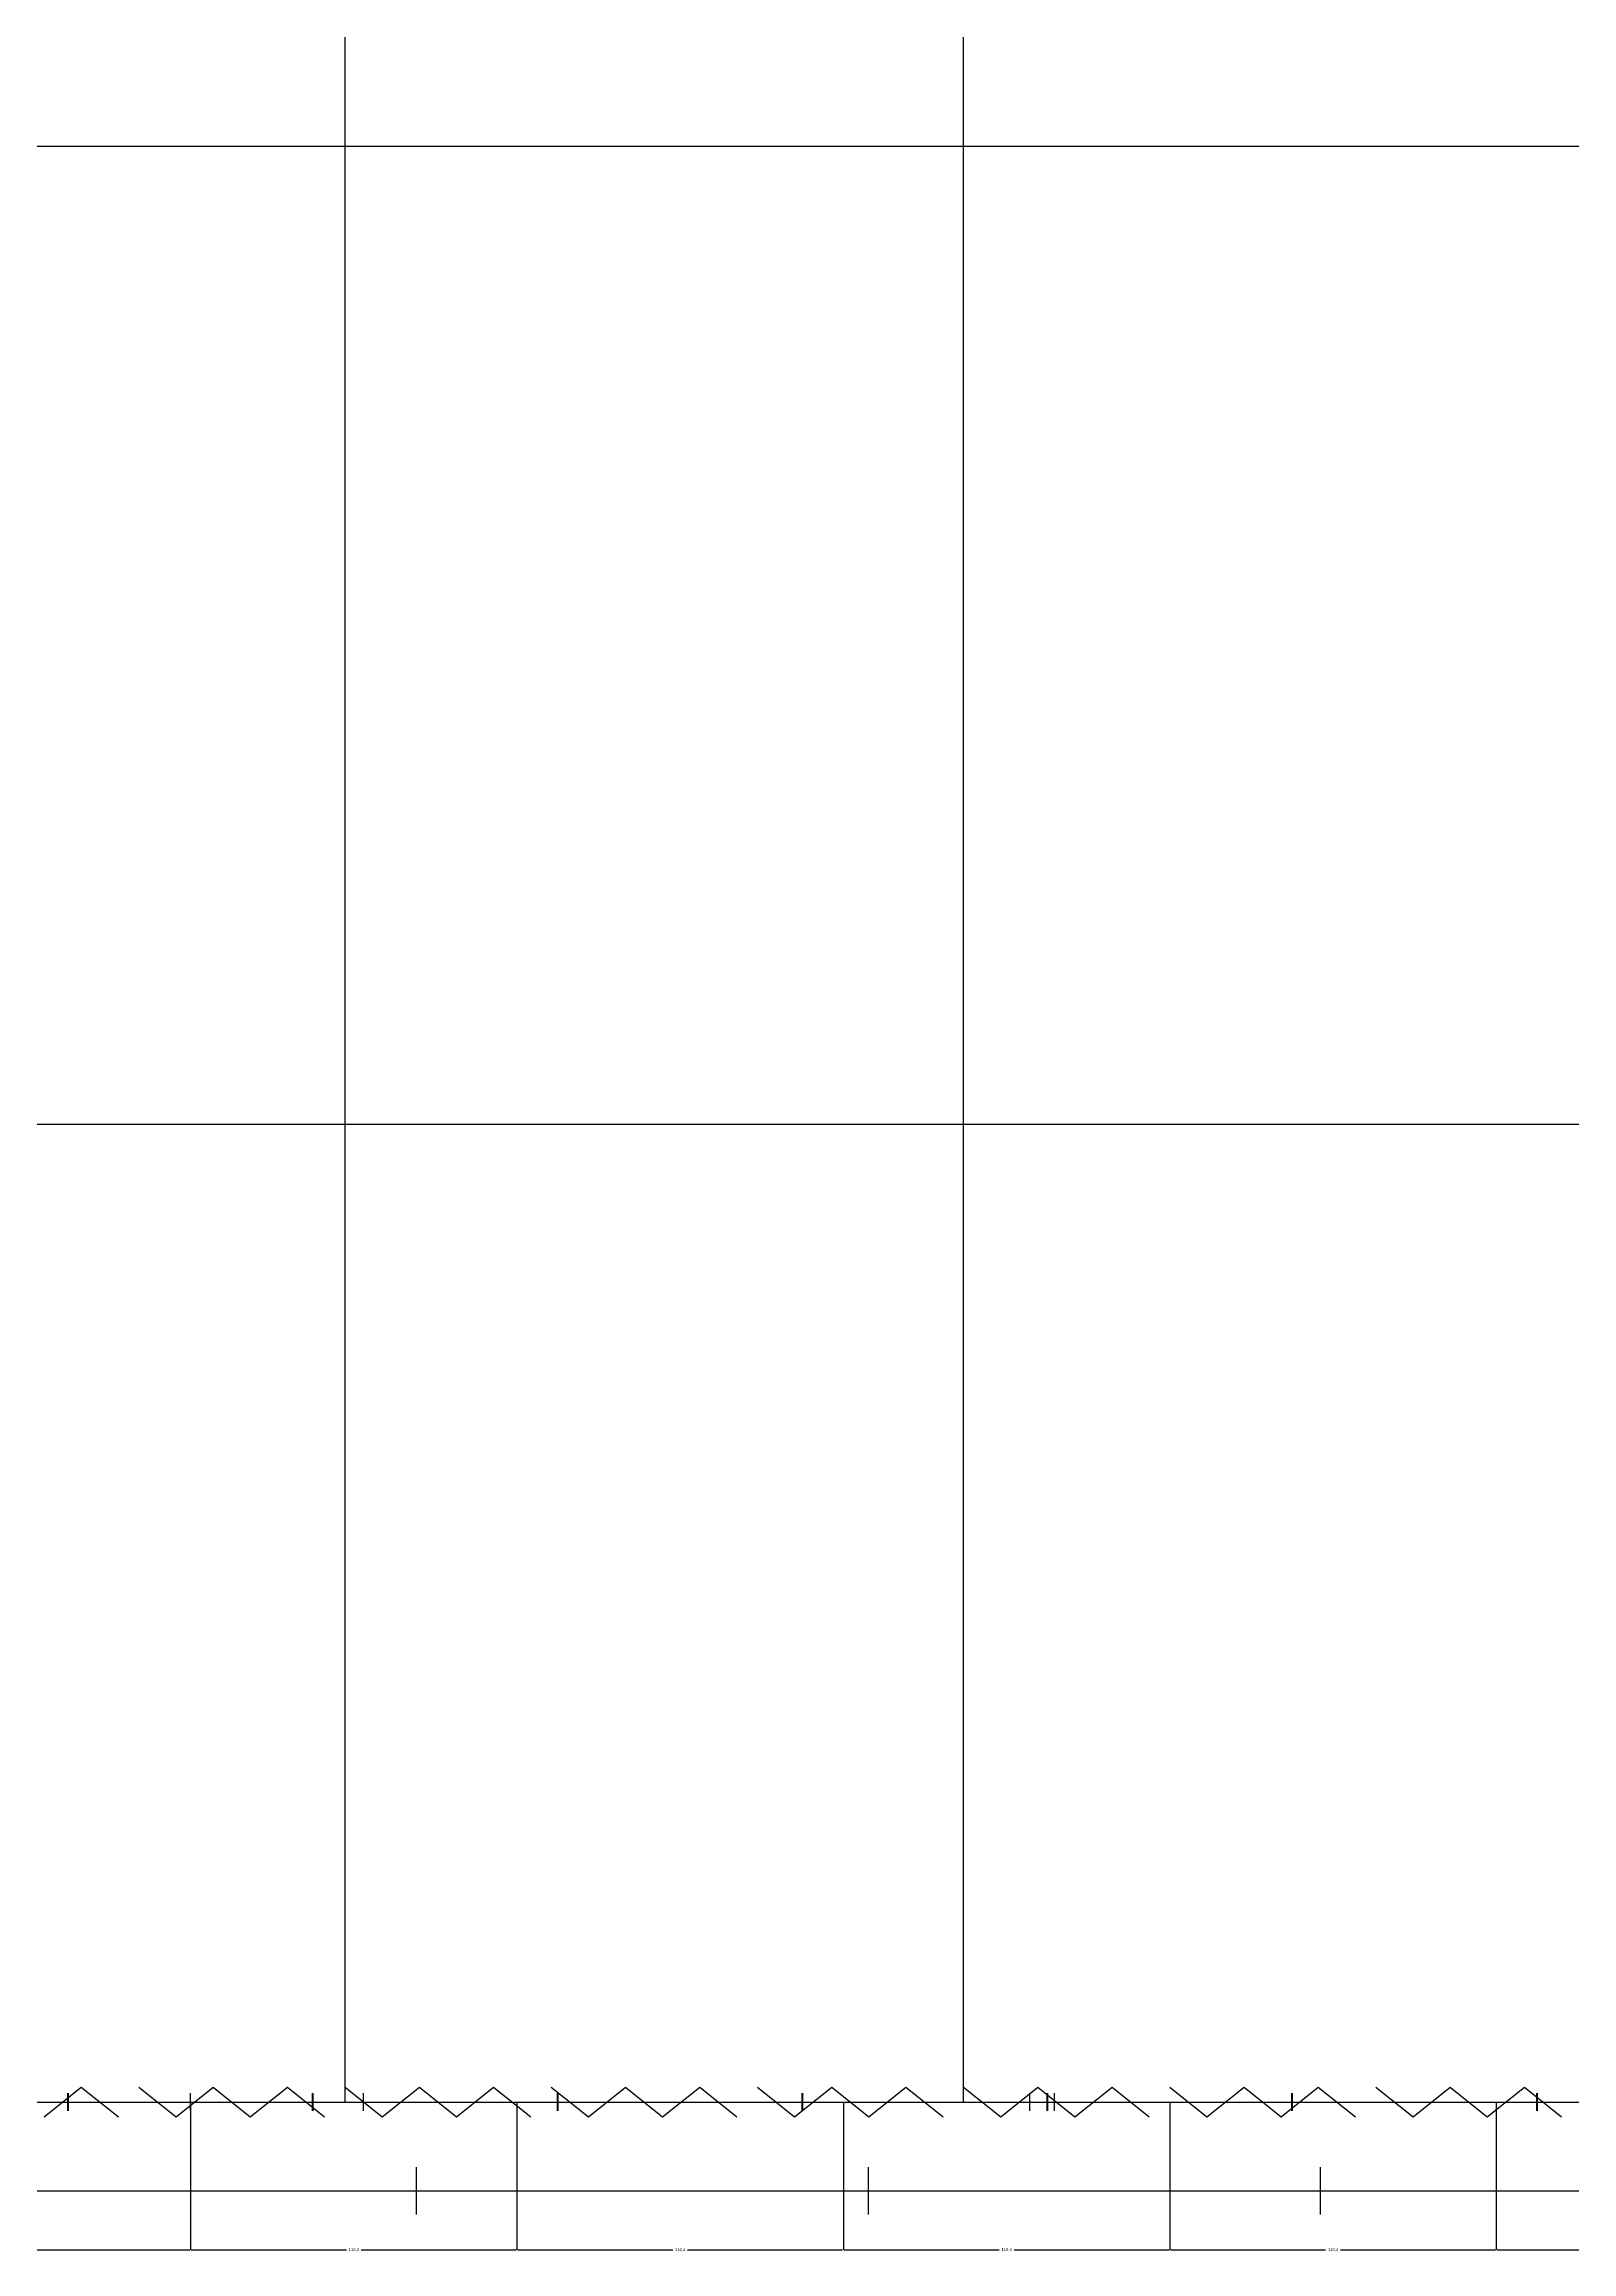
# Model space of a CAD drawing. Header units: inches. Extents: x -5298 to 11252, y 8210 to 22495.
# Drawn here: x 7440 to 7957, y 11453 to 12199 of the extents above; entities that cross this region are included whole.
import ezdxf

# ---------------------------------------------------------------- set-up
doc = ezdxf.new("R2010")
doc.units = ezdxf.units.IN
doc.header["$LTSCALE"] = 11
doc.header["$MEASUREMENT"] = 0
doc.layers.get('Defpoints').update_dxf_attribs({"color": 40})
for name, color, linetype in [('BEAM', 3, 'Continuous'), ('break', 1, 'Continuous'), ('D7', 2, 'Continuous'), ('dim', 3, 'Continuous'), ('IRON', 1, 'Continuous'), ('MABAT', 4, 'Continuous')]:
    doc.layers.add(name, color=color, linetype=linetype)
doc.layers.add('W-Conc', color=3, linetype='Continuous', lineweight=40)
doc.styles.get("Standard").update_dxf_attribs({"font": 'arial.ttf'})
doc.dimstyles.get("Standard").update_dxf_attribs({"dimtxt": 2.5, "dimasz": 2.5, "dimexe": 1.25, "dimexo": 0.625, "dimtad": 1, "dimtxsty": 'Standard', "dimcen": 2.5, "dimazin": 3, "dimtfac": 1, "dimtmove": 0, "dimatfit": 3})

# ---------------------------------------------------------------- blocks, each defined once
blk = doc.blocks.new('_CLOSEDFILLED')
at = {"color": 0, "linetype": 'BYBLOCK'}
blk.add_solid([(-1, 0.2), (0, 0), (-1, -0.2)], dxfattribs=at)
blk = doc.blocks.new('*D9')
at = {"color": 2}
for p, q in [((7379.52, 11503.27), (7379.52, 11453.27)), ((7489.92, 11503.27), (7489.92, 11453.27)), ((7379.77, 11453.27), (7432.22, 11453.27)), ((7437.22, 11453.27), (7489.67, 11453.27))]:
    blk.add_line(p, q, dxfattribs=at)
at = {"layer": 'Defpoints'}
for p in [(7379.52, 11503.27), (7489.92, 11503.27), (7379.52, 11453.27)]:
    blk.add_point(p, dxfattribs=at)
at = {"layer": 'dim', "color": 2, "xscale": 0.25, "yscale": 0.25, "rotation": 180}
blk.add_blockref('_CLOSEDFILLED', (7379.52, 11453.27), dxfattribs=at)
at = {"layer": 'dim', "color": 2, "xscale": 0.25, "yscale": 0.25}
blk.add_blockref('_CLOSEDFILLED', (7489.92, 11453.27), dxfattribs=at)
at = {"layer": 'dim', "color": 0, "insert": (7434.72, 11453.27), "char_height": 1, "attachment_point": 5}
blk.add_mtext('110,4', dxfattribs=at)
blk = doc.blocks.new('*D10')
at = {"color": 2}
for p, q in [((7489.92, 11503.27), (7489.92, 11453.27)), ((7600.32, 11503.27), (7600.32, 11453.27)), ((7490.17, 11453.27), (7542.62, 11453.27)), ((7547.62, 11453.27), (7600.07, 11453.27))]:
    blk.add_line(p, q, dxfattribs=at)
at = {"layer": 'Defpoints'}
for p in [(7489.92, 11503.27), (7600.32, 11503.27), (7489.92, 11453.27)]:
    blk.add_point(p, dxfattribs=at)
at = {"layer": 'dim', "color": 2, "xscale": 0.25, "yscale": 0.25, "rotation": 180}
blk.add_blockref('_CLOSEDFILLED', (7489.92, 11453.27), dxfattribs=at)
at = {"layer": 'dim', "color": 2, "xscale": 0.25, "yscale": 0.25}
blk.add_blockref('_CLOSEDFILLED', (7600.32, 11453.27), dxfattribs=at)
at = {"layer": 'dim', "color": 0, "insert": (7545.12, 11453.27), "char_height": 1, "attachment_point": 5}
blk.add_mtext('110,4', dxfattribs=at)
blk = doc.blocks.new('*D11')
at = {"color": 2}
for p, q in [((7600.32, 11503.27), (7600.32, 11453.27)), ((7710.72, 11503.27), (7710.72, 11453.27)), ((7600.57, 11453.27), (7653.02, 11453.27)), ((7658.02, 11453.27), (7710.47, 11453.27))]:
    blk.add_line(p, q, dxfattribs=at)
at = {"layer": 'Defpoints'}
for p in [(7600.32, 11503.27), (7710.72, 11503.27), (7600.32, 11453.27)]:
    blk.add_point(p, dxfattribs=at)
at = {"layer": 'dim', "color": 2, "xscale": 0.25, "yscale": 0.25, "rotation": 180}
blk.add_blockref('_CLOSEDFILLED', (7600.32, 11453.27), dxfattribs=at)
at = {"layer": 'dim', "color": 2, "xscale": 0.25, "yscale": 0.25}
blk.add_blockref('_CLOSEDFILLED', (7710.72, 11453.27), dxfattribs=at)
at = {"layer": 'dim', "color": 0, "insert": (7655.52, 11453.27), "char_height": 1, "attachment_point": 5}
blk.add_mtext('110,4', dxfattribs=at)
blk = doc.blocks.new('*D12')
at = {"color": 2}
for p, q in [((7710.72, 11503.27), (7710.72, 11453.27)), ((7821.12, 11503.27), (7821.12, 11453.27)), ((7710.97, 11453.27), (7763.42, 11453.27)), ((7768.42, 11453.27), (7820.87, 11453.27))]:
    blk.add_line(p, q, dxfattribs=at)
at = {"layer": 'Defpoints'}
for p in [(7710.72, 11503.27), (7821.12, 11503.27), (7710.72, 11453.27)]:
    blk.add_point(p, dxfattribs=at)
at = {"layer": 'dim', "color": 2, "xscale": 0.25, "yscale": 0.25, "rotation": 180}
blk.add_blockref('_CLOSEDFILLED', (7710.72, 11453.27), dxfattribs=at)
at = {"layer": 'dim', "color": 2, "xscale": 0.25, "yscale": 0.25}
blk.add_blockref('_CLOSEDFILLED', (7821.12, 11453.27), dxfattribs=at)
at = {"layer": 'dim', "color": 0, "insert": (7765.92, 11453.27), "char_height": 1, "attachment_point": 5}
blk.add_mtext('110,4', dxfattribs=at)
blk = doc.blocks.new('*D13')
at = {"color": 2}
for p, q in [((7821.12, 11503.27), (7821.12, 11453.27)), ((7931.52, 11503.27), (7931.52, 11453.27)), ((7821.37, 11453.27), (7873.82, 11453.27)), ((7878.82, 11453.27), (7931.27, 11453.27))]:
    blk.add_line(p, q, dxfattribs=at)
at = {"layer": 'Defpoints'}
for p in [(7821.12, 11503.27), (7931.52, 11503.27), (7821.12, 11453.27)]:
    blk.add_point(p, dxfattribs=at)
at = {"layer": 'dim', "color": 2, "xscale": 0.25, "yscale": 0.25, "rotation": 180}
blk.add_blockref('_CLOSEDFILLED', (7821.12, 11453.27), dxfattribs=at)
at = {"layer": 'dim', "color": 2, "xscale": 0.25, "yscale": 0.25}
blk.add_blockref('_CLOSEDFILLED', (7931.52, 11453.27), dxfattribs=at)
at = {"layer": 'dim', "color": 0, "insert": (7876.32, 11453.27), "char_height": 1, "attachment_point": 5}
blk.add_mtext('110,4', dxfattribs=at)
blk = doc.blocks.new('*D14')
at = {"color": 2}
for p, q in [((7931.52, 11503.27), (7931.52, 11453.27)), ((8041.92, 11503.27), (8041.92, 11453.27)), ((7931.77, 11453.27), (7984.22, 11453.27)), ((7989.22, 11453.27), (8041.67, 11453.27))]:
    blk.add_line(p, q, dxfattribs=at)
at = {"layer": 'Defpoints'}
for p in [(7931.52, 11503.27), (8041.92, 11503.27), (7931.52, 11453.27)]:
    blk.add_point(p, dxfattribs=at)
at = {"layer": 'dim', "color": 2, "xscale": 0.25, "yscale": 0.25, "rotation": 180}
blk.add_blockref('_CLOSEDFILLED', (7931.52, 11453.27), dxfattribs=at)
at = {"layer": 'dim', "color": 2, "xscale": 0.25, "yscale": 0.25}
blk.add_blockref('_CLOSEDFILLED', (8041.92, 11453.27), dxfattribs=at)
at = {"layer": 'dim', "color": 0, "insert": (7986.72, 11453.27), "char_height": 1, "attachment_point": 5}
blk.add_mtext('110,4', dxfattribs=at)

msp = doc.modelspace()

# ---------------------------------------------------------------- linework, layer by layer
at = {"layer": 'BEAM', "color": 5}
for p, q in [((7542.211, 11503.269), (7542.211, 17785.198)), ((7751.391, 11503.269), (7751.391, 17785.198)), ((6496.312, 12164.525), (10470.731, 12164.525)), ((6496.312, 11833.897), (10470.731, 11833.897)), ((6496.312, 11503.269), (10470.731, 11503.269))]:
    msp.add_line(p, q, dxfattribs=at)
at = {"layer": 'break', "color": 7}
for p, q in [((7440.411, 11498.269), (7452.961, 11508.269)), ((7452.961, 11508.269), (7465.512, 11498.269)), ((7472.485, 11508.269), (7485.036, 11498.269)), ((7485.036, 11498.269), (7497.586, 11508.269)), ((7497.586, 11508.269), (7510.137, 11498.269)), ((7510.137, 11498.269), (7522.688, 11508.269)), ((7522.688, 11508.269), (7535.239, 11498.269)), ((7542.211, 11508.269), (7554.762, 11498.269)), ((7554.762, 11498.269), (7567.313, 11508.269)), ((7567.313, 11508.269), (7579.864, 11498.269)), ((7579.864, 11498.269), (7592.415, 11508.269)), ((7592.415, 11508.269), (7604.965, 11498.269)), ((7611.938, 11508.269), (7624.489, 11498.269)), ((7624.489, 11498.269), (7637.04, 11508.269)), ((7637.04, 11508.269), (7649.59, 11498.269)), ((7649.59, 11498.269), (7662.141, 11508.269)), ((7662.141, 11508.269), (7674.692, 11498.269)), ((7681.665, 11508.269), (7694.216, 11498.269)), ((7694.216, 11498.269), (7706.766, 11508.269)), ((7706.766, 11508.269), (7719.317, 11498.269)), ((7719.317, 11498.269), (7731.868, 11508.269)), ((7731.868, 11508.269), (7744.419, 11498.269)), ((7751.391, 11508.269), (7763.942, 11498.269)), ((7763.942, 11498.269), (7776.493, 11508.269)), ((7776.493, 11508.269), (7789.044, 11498.269)), ((7789.044, 11498.269), (7801.595, 11508.269)), ((7801.595, 11508.269), (7814.145, 11498.269)), ((7821.118, 11508.269), (7833.669, 11498.269)), ((7833.669, 11498.269), (7846.22, 11508.269)), ((7846.22, 11508.269), (7858.77, 11498.269)), ((7858.77, 11498.269), (7871.321, 11508.269)), ((7871.321, 11508.269), (7883.872, 11498.269)), ((7890.845, 11508.269), (7903.395, 11498.269)), ((7903.395, 11498.269), (7915.946, 11508.269)), ((7915.946, 11508.269), (7928.497, 11498.269)), ((7928.497, 11498.269), (7941.048, 11508.269)), ((7941.048, 11508.269), (7953.599, 11498.269))]:
    msp.add_line(p, q, dxfattribs=at)
at = {"layer": 'D7', "color": 4}
for p, q in [((7548.364, 11500.269), (7548.364, 11506.269)), ((7782.153, 11500.269), (7782.153, 11506.269))]:
    msp.add_line(p, q, dxfattribs=at)
at = {"layer": 'IRON', "color": 1}
for p, q in [((7566.348, 11465.269), (7566.348, 11481.269)), ((7719.21, 11465.269), (7719.21, 11481.269)), ((7872.072, 11465.269), (7872.072, 11481.269)), ((6496.312, 11473.269), (10470.731, 11473.269))]:
    msp.add_line(p, q, dxfattribs=at)
at = {"layer": 'MABAT', "color": 3}
for p, q in [((7489.916, 11500.269), (7489.916, 11506.269)), ((7773.804, 11500.269), (7773.804, 11506.269))]:
    msp.add_line(p, q, dxfattribs=at)
at = {"layer": 'W-Conc', "color": 2}
for p, q in [((7448.516, 11500.269), (7448.516, 11506.269)), ((7531.317, 11500.269), (7531.317, 11506.269)), ((7614.117, 11500.269), (7614.117, 11506.269)), ((7696.917, 11500.269), (7696.917, 11506.269)), ((7779.718, 11500.269), (7779.718, 11506.269)), ((7862.518, 11500.269), (7862.518, 11506.269)), ((7945.319, 11500.269), (7945.319, 11506.269))]:
    msp.add_line(p, q, dxfattribs=at)

# ---------------------------------------------------------------- dimensions: what is measured, and where the dimension line sits
at = {"layer": 'dim', "color": 2}
for base, p1, p2, picture, middle in [((7379.516, 11453.269), (7379.516, 11503.269), (7489.916, 11503.269), '*D9', (7434.716, 11453.269)), ((7489.916, 11453.269), (7489.916, 11503.269), (7600.317, 11503.269), '*D10', (7545.117, 11453.269)), ((7600.317, 11453.269), (7600.317, 11503.269), (7710.717, 11503.269), '*D11', (7655.517, 11453.269)), ((7710.717, 11453.269), (7710.717, 11503.269), (7821.118, 11503.269), '*D12', (7765.918, 11453.269)), ((7821.118, 11453.269), (7821.118, 11503.269), (7931.519, 11503.269), '*D13', (7876.318, 11453.269)), ((7931.519, 11453.269), (7931.519, 11503.269), (8041.919, 11503.269), '*D14', (7986.719, 11453.269))]:
    dim = msp.add_linear_dim(base=base, p1=p1, p2=p2, dimstyle='Standard', dxfattribs=at)
    dim.commit()
    dim.dimension.update_dxf_attribs({"geometry": picture, "text_midpoint": middle})

doc.saveas('drawing.dxf')
